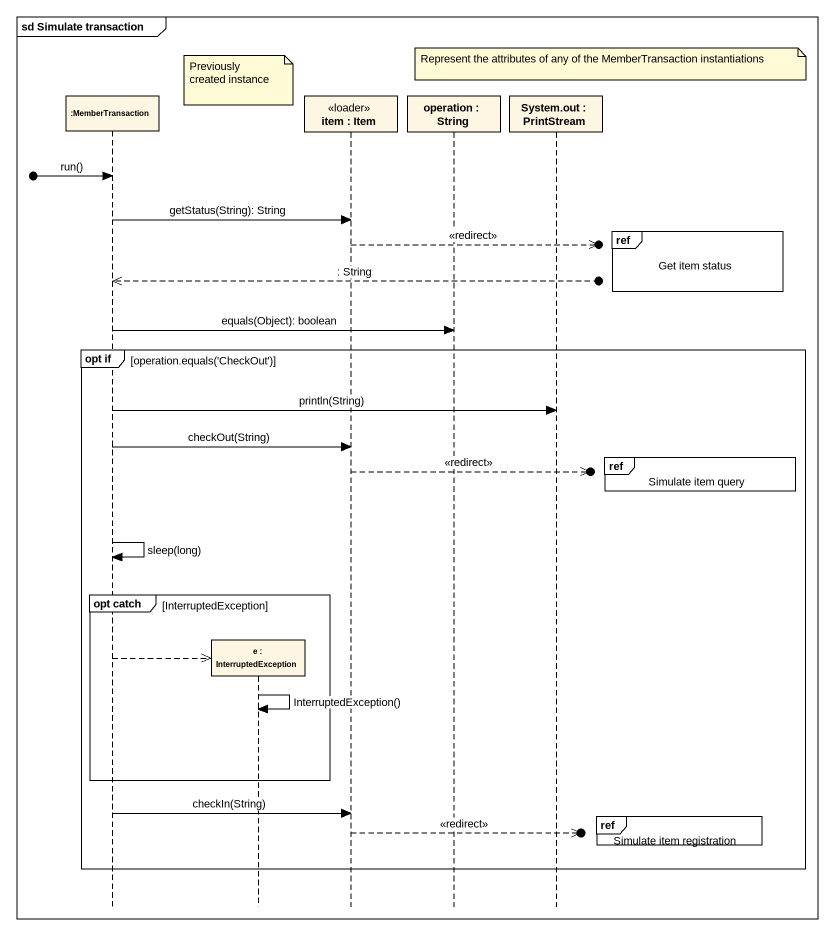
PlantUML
@startuml
mainframe sd Simulate transaction
hide footbox
participant ":MemberTransaction" as MemberTransaction
participant "e : InterruptedException" as e
participant "item : Item" as item <<loader>>
participant "operation : String" as operation
participant "System.out : PrintStream" as System_out

note over System_out : Represent the attributes of any of the MemberTransaction instantiations
note over e : Previously created instance
[o-> MemberTransaction : run()
MemberTransaction -> item : getStatus(String): String
ref over System_out : Get item status
item -->>o] : <<redirect>>
MemberTransaction <<--o] : : String
MemberTransaction -> operation : equals(Object): boolean
group opt if [operation.equals('CheckOut')]
  MemberTransaction -> System_out : println(String)
  MemberTransaction -> item : checkOut(String)
  ref over System_out : Simulate item query
  item -->>o] : <<redirect>>
  MemberTransaction -> MemberTransaction : sleep(long)
  group opt catch [InterruptedException]
    MemberTransaction -->> e **
    e -> e : InterruptedException()
  end
  MemberTransaction -> item : checkIn(String)
  ref over System_out : Simulate item registration
  item -->>o] : <<redirect>>
end
@enduml
